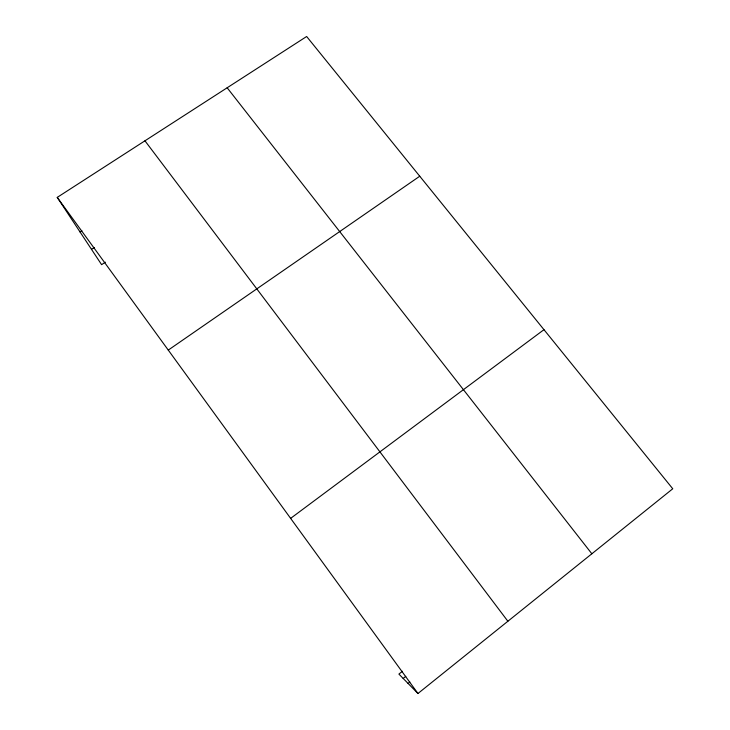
<?xml version="1.0" encoding="UTF-8"?>
<svg xmlns="http://www.w3.org/2000/svg" width="730" height="730" viewBox="0 0 730 730"><rect width="100%" height="100%" fill="white"/><g stroke="black" fill="none" stroke-linecap="round" stroke-linejoin="round"><path stroke-width="1.09" d="M402.44 671.262L398.899 674.091L417.962 693.5L672.759 488.772L306.646 36.5L57.241 197.392L101.607 264.671L105.348 262.179M408.07 683.426L409.84 682.002M403.17 678.444L405.78 676.363M290.631 518.373L543.969 329.677M168.265 350.09L419.75 176.222M91.515 249.359L94.343 247.488M80.063 232.003L81.915 230.789M227.158 87.773L591.857 553.778M144.951 140.808L507.879 621.248M57.241 197.392L417.962 693.5"/></g></svg>
